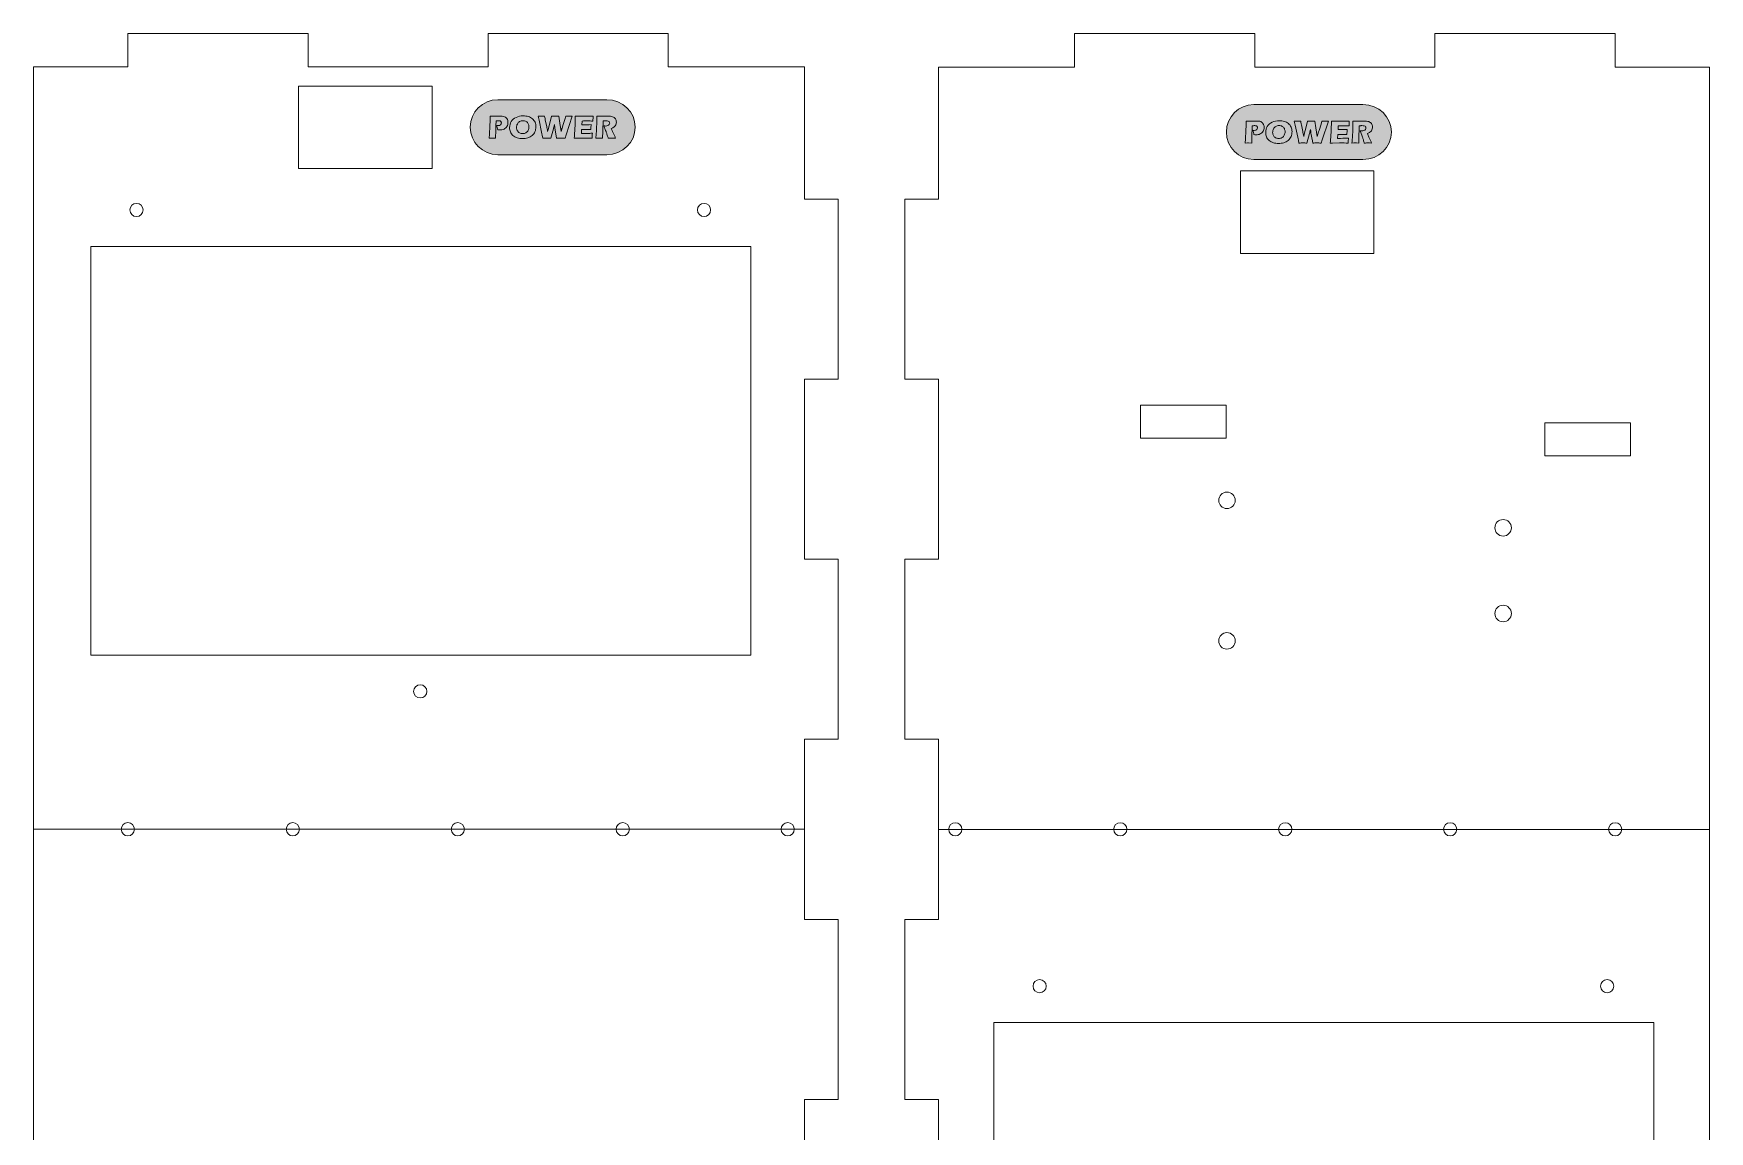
# Model space of a CAD drawing. Header units: inches. Extents: x -9.3 to 29, y -19 to 4.9.
# Drawn here: x 12.58 to 22.58, y -9.73 to -3.18 of the extents above; entities that cross this region are included whole.
import ezdxf

# ---------------------------------------------------------------- set-up
doc = ezdxf.new("R2010")
doc.units = ezdxf.units.IN
doc.header["$MEASUREMENT"] = 0
doc.layers.add('Layer 3', color=7, linetype='Continuous')

# ---------------------------------------------------------------- blocks, each defined once
blk = doc.blocks.new('block 4')
at = {"layer": 'Layer 3', "color": 7, "lineweight": 5, "true_color": 0xffffff}
blk.add_open_spline([(21.975, -7.9306), (21.975, -7.9088), (21.9926, -7.8912), (22.0144, -7.8912), (22.0361, -7.8912), (22.0537, -7.9088), (22.0537, -7.9306), (22.0537, -7.9523), (22.0361, -7.9699), (22.0144, -7.9699), (21.9926, -7.9699), (21.975, -7.9523), (21.975, -7.9306), (21.975, -7.9306), (21.975, -7.9306), (21.975, -7.9306)], degree=3, knots=[0, 0, 0, 0, 1, 1, 1, 2, 2, 2, 3, 3, 3, 4, 4, 4, 5, 5, 5, 5], dxfattribs=at)
blk = doc.blocks.new('block 5')
at = {"layer": 'Layer 3', "color": 7, "lineweight": 5, "true_color": 0xffffff}
blk.add_open_spline([(20.9909, -7.9306), (20.9909, -7.9088), (21.0085, -7.8912), (21.0302, -7.8912), (21.0519, -7.8912), (21.0696, -7.9088), (21.0696, -7.9306), (21.0696, -7.9523), (21.0519, -7.9699), (21.0302, -7.9699), (21.0085, -7.9699), (20.9909, -7.9523), (20.9909, -7.9306), (20.9909, -7.9306), (20.9909, -7.9306), (20.9909, -7.9306)], degree=3, knots=[0, 0, 0, 0, 1, 1, 1, 2, 2, 2, 3, 3, 3, 4, 4, 4, 5, 5, 5, 5], dxfattribs=at)
blk = doc.blocks.new('block 6')
at = {"layer": 'Layer 3', "color": 7, "lineweight": 5, "true_color": 0xffffff}
blk.add_open_spline([(21.2966, -6.1308), (21.2966, -6.1036), (21.3186, -6.0816), (21.3458, -6.0816), (21.373, -6.0816), (21.395, -6.1036), (21.395, -6.1308), (21.395, -6.158), (21.373, -6.18), (21.3458, -6.18), (21.3186, -6.18), (21.2966, -6.158), (21.2966, -6.1308), (21.2966, -6.1308), (21.2966, -6.1308), (21.2966, -6.1308)], degree=3, knots=[0, 0, 0, 0, 1, 1, 1, 2, 2, 2, 3, 3, 3, 4, 4, 4, 5, 5, 5, 5], dxfattribs=at)
blk = doc.blocks.new('block 7')
at = {"layer": 'Layer 3', "color": 7, "lineweight": 5, "true_color": 0xffffff}
blk.add_open_spline([(21.2966, -6.6426), (21.2966, -6.6154), (21.3186, -6.5934), (21.3458, -6.5934), (21.373, -6.5934), (21.395, -6.6154), (21.395, -6.6426), (21.395, -6.6698), (21.373, -6.6918), (21.3458, -6.6918), (21.3186, -6.6918), (21.2966, -6.6698), (21.2966, -6.6426), (21.2966, -6.6426), (21.2966, -6.6426), (21.2966, -6.6426)], degree=3, knots=[0, 0, 0, 0, 1, 1, 1, 2, 2, 2, 3, 3, 3, 4, 4, 4, 5, 5, 5, 5], dxfattribs=at)
blk = doc.blocks.new('block 8')
at = {"layer": 'Layer 3', "color": 7, "lineweight": 5, "true_color": 0xffffff}
blk.add_open_spline([(19.6489, -6.806), (19.6489, -6.7788), (19.671, -6.7568), (19.6982, -6.7568), (19.7253, -6.7568), (19.7474, -6.7788), (19.7474, -6.806), (19.7474, -6.8332), (19.7253, -6.8552), (19.6982, -6.8552), (19.671, -6.8552), (19.6489, -6.8332), (19.6489, -6.806), (19.6489, -6.806), (19.6489, -6.806), (19.6489, -6.806)], degree=3, knots=[0, 0, 0, 0, 1, 1, 1, 2, 2, 2, 3, 3, 3, 4, 4, 4, 5, 5, 5, 5], dxfattribs=at)
blk = doc.blocks.new('block 9')
at = {"layer": 'Layer 3', "color": 7, "lineweight": 5, "true_color": 0xffffff}
blk.add_open_spline([(19.6489, -5.9674), (19.6489, -5.9402), (19.671, -5.9182), (19.6982, -5.9182), (19.7253, -5.9182), (19.7474, -5.9402), (19.7474, -5.9674), (19.7474, -5.9946), (19.7253, -6.0166), (19.6982, -6.0166), (19.671, -6.0166), (19.6489, -5.9946), (19.6489, -5.9674), (19.6489, -5.9674), (19.6489, -5.9674), (19.6489, -5.9674)], degree=3, knots=[0, 0, 0, 0, 1, 1, 1, 2, 2, 2, 3, 3, 3, 4, 4, 4, 5, 5, 5, 5], dxfattribs=at)
blk = doc.blocks.new('block 10')
at = {"layer": 'Layer 3', "color": 7, "lineweight": 5, "true_color": 0xffffff}
blk.add_open_spline([(18.5413, -8.8671), (18.5413, -8.8454), (18.5589, -8.8278), (18.5807, -8.8278), (18.6024, -8.8278), (18.6201, -8.8454), (18.6201, -8.8671), (18.6201, -8.8889), (18.6024, -8.9065), (18.5807, -8.9065), (18.5589, -8.9065), (18.5413, -8.8889), (18.5413, -8.8671), (18.5413, -8.8671), (18.5413, -8.8671), (18.5413, -8.8671)], degree=3, knots=[0, 0, 0, 0, 1, 1, 1, 2, 2, 2, 3, 3, 3, 4, 4, 4, 5, 5, 5, 5], dxfattribs=at)
blk = doc.blocks.new('block 11')
at = {"layer": 'Layer 3', "color": 7, "lineweight": 5, "true_color": 0xffffff}
blk.add_open_spline([(21.9271, -8.8671), (21.9271, -8.8454), (21.9448, -8.8278), (21.9665, -8.8278), (21.9883, -8.8278), (22.0059, -8.8454), (22.0059, -8.8671), (22.0059, -8.8889), (21.9883, -8.9065), (21.9665, -8.9065), (21.9448, -8.9065), (21.9271, -8.8889), (21.9271, -8.8671), (21.9271, -8.8671), (21.9271, -8.8671), (21.9271, -8.8671)], degree=3, knots=[0, 0, 0, 0, 1, 1, 1, 2, 2, 2, 3, 3, 3, 4, 4, 4, 5, 5, 5, 5], dxfattribs=at)
blk = doc.blocks.new('block 13')
at = {"layer": 'Layer 3', "color": 7, "lineweight": 5, "true_color": 0xffffff}
blk.add_open_spline([(20.0067, -7.9306), (20.0067, -7.9088), (20.0243, -7.8912), (20.046, -7.8912), (20.0678, -7.8912), (20.0854, -7.9088), (20.0854, -7.9306), (20.0854, -7.9523), (20.0678, -7.9699), (20.046, -7.9699), (20.0243, -7.9699), (20.0067, -7.9523), (20.0067, -7.9306), (20.0067, -7.9306), (20.0067, -7.9306), (20.0067, -7.9306)], degree=3, knots=[0, 0, 0, 0, 1, 1, 1, 2, 2, 2, 3, 3, 3, 4, 4, 4, 5, 5, 5, 5], dxfattribs=at)
blk = doc.blocks.new('block 14')
at = {"layer": 'Layer 3', "color": 7, "lineweight": 5, "true_color": 0xffffff}
blk.add_open_spline([(19.0225, -7.9306), (19.0225, -7.9088), (19.0401, -7.8912), (19.0619, -7.8912), (19.0836, -7.8912), (19.1012, -7.9088), (19.1012, -7.9306), (19.1012, -7.9523), (19.0836, -7.9699), (19.0619, -7.9699), (19.0401, -7.9699), (19.0225, -7.9523), (19.0225, -7.9306), (19.0225, -7.9306), (19.0225, -7.9306), (19.0225, -7.9306)], degree=3, knots=[0, 0, 0, 0, 1, 1, 1, 2, 2, 2, 3, 3, 3, 4, 4, 4, 5, 5, 5, 5], dxfattribs=at)
blk = doc.blocks.new('block 15')
at = {"layer": 'Layer 3', "color": 7, "lineweight": 5, "true_color": 0xffffff}
blk.add_open_spline([(18.0383, -7.9306), (18.0383, -7.9088), (18.056, -7.8912), (18.0777, -7.8912), (18.0994, -7.8912), (18.117, -7.9088), (18.117, -7.9306), (18.117, -7.9523), (18.0994, -7.9699), (18.0777, -7.9699), (18.056, -7.9699), (18.0383, -7.9523), (18.0383, -7.9306), (18.0383, -7.9306), (18.0383, -7.9306), (18.0383, -7.9306)], degree=3, knots=[0, 0, 0, 0, 1, 1, 1, 2, 2, 2, 3, 3, 3, 4, 4, 4, 5, 5, 5, 5], dxfattribs=at)
blk = doc.blocks.new('block 16')
at = {"layer": 'Layer 3', "color": 7, "lineweight": 5, "true_color": 0xffffff}
blk.add_lwpolyline([(17.9768, -4.1685), (17.7768, -4.1685)], dxfattribs=at)
blk = doc.blocks.new('block 17')
at = {"layer": 'Layer 3', "color": 7, "lineweight": 5, "true_color": 0xffffff}
blk.add_lwpolyline([(17.9768, -3.3805), (17.9768, -4.1685)], dxfattribs=at)
blk = doc.blocks.new('block 18')
at = {"layer": 'Layer 3', "color": 7, "lineweight": 5, "true_color": 0xffffff}
blk.add_lwpolyline([(18.7889, -3.3805), (17.9768, -3.3805)], dxfattribs=at)
blk = doc.blocks.new('block 19')
at = {"layer": 'Layer 3', "color": 7, "lineweight": 5, "true_color": 0xffffff}
blk.add_lwpolyline([(18.7889, -3.1805), (18.7889, -3.3805)], dxfattribs=at)
blk = doc.blocks.new('block 20')
at = {"layer": 'Layer 3', "color": 7, "lineweight": 5, "true_color": 0xffffff}
blk.add_lwpolyline([(19.8639, -3.1805), (18.7889, -3.1805)], dxfattribs=at)
blk = doc.blocks.new('block 21')
at = {"layer": 'Layer 3', "color": 7, "lineweight": 5, "true_color": 0xffffff}
blk.add_lwpolyline([(19.8639, -3.3805), (19.8639, -3.1805)], dxfattribs=at)
blk = doc.blocks.new('block 22')
at = {"layer": 'Layer 3', "color": 7, "lineweight": 5, "true_color": 0xffffff}
blk.add_lwpolyline([(20.9389, -3.3805), (19.8639, -3.3805)], dxfattribs=at)
blk = doc.blocks.new('block 23')
at = {"layer": 'Layer 3', "color": 7, "lineweight": 5, "true_color": 0xffffff}
blk.add_lwpolyline([(20.9389, -3.1805), (20.9389, -3.3805)], dxfattribs=at)
blk = doc.blocks.new('block 24')
at = {"layer": 'Layer 3', "color": 7, "lineweight": 5, "true_color": 0xffffff}
blk.add_lwpolyline([(22.0139, -3.1805), (20.9389, -3.1805)], dxfattribs=at)
blk = doc.blocks.new('block 25')
at = {"layer": 'Layer 3', "color": 7, "lineweight": 5, "true_color": 0xffffff}
blk.add_lwpolyline([(22.0139, -3.3805), (22.0139, -3.1805)], dxfattribs=at)
blk = doc.blocks.new('block 26')
at = {"layer": 'Layer 3', "color": 7, "lineweight": 5, "true_color": 0xffffff}
blk.add_lwpolyline([(22.5768, -3.3805), (22.0139, -3.3805)], dxfattribs=at)
blk = doc.blocks.new('block 27')
at = {"layer": 'Layer 3', "color": 7, "lineweight": 5, "true_color": 0xffffff}
blk.add_lwpolyline([(22.5768, -12.4805), (22.5768, -3.3805)], dxfattribs=at)
blk = doc.blocks.new('block 41')
at = {"layer": 'Layer 3', "color": 7, "lineweight": 5, "true_color": 0xffffff}
blk.add_lwpolyline([(17.9768, -9.5435), (17.9768, -10.6185)], dxfattribs=at)
blk = doc.blocks.new('block 42')
at = {"layer": 'Layer 3', "color": 7, "lineweight": 5, "true_color": 0xffffff}
blk.add_lwpolyline([(17.7768, -9.5435), (17.9768, -9.5435)], dxfattribs=at)
blk = doc.blocks.new('block 43')
at = {"layer": 'Layer 3', "color": 7, "lineweight": 5, "true_color": 0xffffff}
blk.add_lwpolyline([(17.7768, -8.4685), (17.7768, -9.5435)], dxfattribs=at)
blk = doc.blocks.new('block 44')
at = {"layer": 'Layer 3', "color": 7, "lineweight": 5, "true_color": 0xffffff}
blk.add_lwpolyline([(17.9768, -8.4685), (17.7768, -8.4685)], dxfattribs=at)
blk = doc.blocks.new('block 45')
at = {"layer": 'Layer 3', "color": 7, "lineweight": 5, "true_color": 0xffffff}
blk.add_lwpolyline([(17.9768, -7.3935), (17.9768, -8.4685)], dxfattribs=at)
blk = doc.blocks.new('block 46')
at = {"layer": 'Layer 3', "color": 7, "lineweight": 5, "true_color": 0xffffff}
blk.add_lwpolyline([(17.7768, -7.3935), (17.9768, -7.3935)], dxfattribs=at)
blk = doc.blocks.new('block 47')
at = {"layer": 'Layer 3', "color": 7, "lineweight": 5, "true_color": 0xffffff}
blk.add_lwpolyline([(17.7768, -6.3185), (17.7768, -7.3935)], dxfattribs=at)
blk = doc.blocks.new('block 48')
at = {"layer": 'Layer 3', "color": 7, "lineweight": 5, "true_color": 0xffffff}
blk.add_lwpolyline([(17.9768, -6.3185), (17.7768, -6.3185)], dxfattribs=at)
blk = doc.blocks.new('block 49')
at = {"layer": 'Layer 3', "color": 7, "lineweight": 5, "true_color": 0xffffff}
blk.add_lwpolyline([(17.9768, -5.2435), (17.9768, -6.3185)], dxfattribs=at)
blk = doc.blocks.new('block 50')
at = {"layer": 'Layer 3', "color": 7, "lineweight": 5, "true_color": 0xffffff}
blk.add_lwpolyline([(17.7768, -5.2435), (17.9768, -5.2435)], dxfattribs=at)
blk = doc.blocks.new('block 51')
at = {"layer": 'Layer 3', "color": 7, "lineweight": 5, "true_color": 0xffffff}
blk.add_lwpolyline([(17.7768, -4.1685), (17.7768, -5.2435)], dxfattribs=at)
blk = doc.blocks.new('block 52')
at = {"layer": 'Layer 3', "color": 7, "lineweight": 5, "true_color": 0xffffff}
blk.add_lwpolyline([(19.6935, -5.3988), (19.1816, -5.3988)], dxfattribs=at)
blk = doc.blocks.new('block 53')
at = {"layer": 'Layer 3', "color": 7, "lineweight": 5, "true_color": 0xffffff}
blk.add_lwpolyline([(19.1816, -5.3988), (19.1816, -5.5956)], dxfattribs=at)
blk = doc.blocks.new('block 54')
at = {"layer": 'Layer 3', "color": 7, "lineweight": 5, "true_color": 0xffffff}
blk.add_lwpolyline([(19.1816, -5.5956), (19.6935, -5.5956)], dxfattribs=at)
blk = doc.blocks.new('block 55')
at = {"layer": 'Layer 3', "color": 7, "lineweight": 5, "true_color": 0xffffff}
blk.add_lwpolyline([(19.6935, -5.5956), (19.6935, -5.3988)], dxfattribs=at)
blk = doc.blocks.new('block 56')
at = {"layer": 'Layer 3', "color": 7, "lineweight": 5, "true_color": 0xffffff}
blk.add_lwpolyline([(22.1062, -5.5046), (21.5944, -5.5046)], dxfattribs=at)
blk = doc.blocks.new('block 57')
at = {"layer": 'Layer 3', "color": 7, "lineweight": 5, "true_color": 0xffffff}
blk.add_lwpolyline([(21.5944, -5.5046), (21.5944, -5.7015)], dxfattribs=at)
blk = doc.blocks.new('block 58')
at = {"layer": 'Layer 3', "color": 7, "lineweight": 5, "true_color": 0xffffff}
blk.add_lwpolyline([(21.5944, -5.7015), (22.1062, -5.7015)], dxfattribs=at)
blk = doc.blocks.new('block 59')
at = {"layer": 'Layer 3', "color": 7, "lineweight": 5, "true_color": 0xffffff}
blk.add_lwpolyline([(22.1062, -5.7015), (22.1062, -5.5046)], dxfattribs=at)
blk = doc.blocks.new('block 60')
at = {"layer": 'Layer 3', "color": 7, "lineweight": 5, "true_color": 0xffffff}
blk.add_lwpolyline([(22.2453, -9.0845), (18.3083, -9.0845)], dxfattribs=at)
blk = doc.blocks.new('block 61')
at = {"layer": 'Layer 3', "color": 7, "lineweight": 5, "true_color": 0xffffff}
blk.add_lwpolyline([(18.3083, -9.0845), (18.3083, -11.5254)], dxfattribs=at)
blk = doc.blocks.new('block 63')
at = {"layer": 'Layer 3', "color": 7, "lineweight": 5, "true_color": 0xffffff}
blk.add_lwpolyline([(22.2453, -11.5254), (22.2453, -9.0845)], dxfattribs=at)
blk = doc.blocks.new('block 64')
at = {"layer": 'Layer 3', "color": 7, "lineweight": 5, "true_color": 0xffffff}
blk.add_lwpolyline([(19.7782, -4.4927), (20.5754, -4.4927)], dxfattribs=at)
blk = doc.blocks.new('block 65')
at = {"layer": 'Layer 3', "color": 7, "lineweight": 5, "true_color": 0xffffff}
blk.add_lwpolyline([(20.5754, -4.4927), (20.5754, -4.0006)], dxfattribs=at)
blk = doc.blocks.new('block 66')
at = {"layer": 'Layer 3', "color": 7, "lineweight": 5, "true_color": 0xffffff}
blk.add_lwpolyline([(20.5754, -4.0006), (19.7782, -4.0006)], dxfattribs=at)
blk = doc.blocks.new('block 67')
at = {"layer": 'Layer 3', "color": 7, "lineweight": 5, "true_color": 0xffffff}
blk.add_lwpolyline([(19.7782, -4.0006), (19.7782, -4.4927)], dxfattribs=at)
blk = doc.blocks.new('block 78')
at = {"layer": 'Layer 3', "lineweight": 0}
for points, knots in [([(19.8072, -3.8342), (19.8072, -3.8342), (19.8091, -3.8097), (19.8091, -3.8097), (19.8091, -3.8097), (19.8115, -3.7618), (19.8115, -3.7618), (19.8115, -3.7618), (19.8126, -3.7279), (19.8126, -3.7279), (19.8127, -3.7243), (19.8127, -3.7207), (19.8127, -3.717), (19.8127, -3.7143), (19.8127, -3.7098), (19.8126, -3.7035), (19.821, -3.7037), (19.8278, -3.7038), (19.8329, -3.7038), (19.8378, -3.7038), (19.8445, -3.7037), (19.8531, -3.7034), (19.8616, -3.7031), (19.8689, -3.703), (19.8748, -3.703), (19.8834, -3.703), (19.8897, -3.7035), (19.8938, -3.7046), (19.8979, -3.7057), (19.9017, -3.7074), (19.905, -3.7097), (19.9083, -3.7121), (19.911, -3.7148), (19.9132, -3.7179), (19.9154, -3.721), (19.917, -3.7246), (19.9181, -3.7286), (19.9192, -3.7326), (19.9197, -3.7366), (19.9197, -3.7408), (19.9197, -3.7493), (19.9176, -3.7571), (19.9135, -3.7642), (19.9094, -3.7713), (19.9035, -3.7766), (19.896, -3.7801), (19.8885, -3.7836), (19.88, -3.7854), (19.8706, -3.7854), (19.8672, -3.7854), (19.8632, -3.785), (19.8587, -3.7842), (19.8582, -3.7813), (19.8572, -3.7769), (19.8558, -3.7711), (19.8544, -3.7653), (19.8532, -3.761), (19.8523, -3.7582), (19.8552, -3.7588), (19.8581, -3.759), (19.8611, -3.759), (19.8676, -3.759), (19.8724, -3.7575), (19.8756, -3.7544), (19.8787, -3.7513), (19.8803, -3.7475), (19.8803, -3.7431), (19.8803, -3.7409), (19.8799, -3.739), (19.8792, -3.7373), (19.8785, -3.7356), (19.8774, -3.7342), (19.8759, -3.7331), (19.8744, -3.732), (19.8727, -3.7313), (19.8708, -3.731), (19.869, -3.7307), (19.8669, -3.7305), (19.8645, -3.7305), (19.8622, -3.7305), (19.8598, -3.7306), (19.8573, -3.7307), (19.8573, -3.7307), (19.8493, -3.7313), (19.8493, -3.7313), (19.8485, -3.7436), (19.8478, -3.7573), (19.8474, -3.7724), (19.8466, -3.7998), (19.8462, -3.8163), (19.8462, -3.8217), (19.8462, -3.8217), (19.8462, -3.8342), (19.8462, -3.8342), (19.8462, -3.8342), (19.8271, -3.834), (19.8271, -3.834), (19.8244, -3.834), (19.8178, -3.834), (19.8072, -3.8342)], [0, 0, 0, 0, 1, 1, 1, 2, 2, 2, 3, 3, 3, 4, 4, 4, 5, 5, 5, 6, 6, 6, 7, 7, 7, 8, 8, 8, 9, 9, 9, 10, 10, 10, 11, 11, 11, 12, 12, 12, 13, 13, 13, 14, 14, 14, 15, 15, 15, 16, 16, 16, 17, 17, 17, 18, 18, 18, 19, 19, 19, 20, 20, 20, 21, 21, 21, 22, 22, 22, 23, 23, 23, 24, 24, 24, 25, 25, 25, 26, 26, 26, 27, 27, 27, 28, 28, 28, 29, 29, 29, 30, 30, 30, 31, 31, 31, 32, 32, 32, 33, 33, 33, 33]), ([(20.0109, -3.7011), (20.0211, -3.7011), (20.031, -3.7024), (20.0404, -3.7052), (20.0498, -3.7079), (20.0581, -3.7123), (20.0652, -3.7183), (20.0723, -3.7244), (20.0776, -3.7313), (20.0811, -3.7391), (20.0846, -3.747), (20.0863, -3.756), (20.0863, -3.7662), (20.0863, -3.7769), (20.0844, -3.7868), (20.0805, -3.7958), (20.0767, -3.8047), (20.0711, -3.8123), (20.0638, -3.8186), (20.0566, -3.8248), (20.0479, -3.8294), (20.0378, -3.8323), (20.0277, -3.8352), (20.0172, -3.8367), (20.0063, -3.8367), (19.9955, -3.8367), (19.9852, -3.8352), (19.9753, -3.8324), (19.9654, -3.8296), (19.9568, -3.825), (19.9495, -3.8186), (19.9422, -3.8123), (19.937, -3.8052), (19.934, -3.7974), (19.9309, -3.7896), (19.9294, -3.781), (19.9294, -3.7715), (19.9294, -3.7575), (19.9326, -3.7453), (19.9391, -3.7347), (19.9456, -3.7241), (19.9552, -3.7159), (19.9679, -3.71), (19.9806, -3.704), (19.995, -3.7011), (20.0109, -3.7011)], [0, 0, 0, 0, 1, 1, 1, 2, 2, 2, 3, 3, 3, 4, 4, 4, 5, 5, 5, 6, 6, 6, 7, 7, 7, 8, 8, 8, 9, 9, 9, 10, 10, 10, 11, 11, 11, 12, 12, 12, 13, 13, 13, 14, 14, 14, 15, 15, 15, 15]), ([(20.0092, -3.7299), (20.0019, -3.7299), (19.9952, -3.7317), (19.9893, -3.7353), (19.9834, -3.7389), (19.9788, -3.7439), (19.9756, -3.7503), (19.9724, -3.7567), (19.9708, -3.7636), (19.9708, -3.7709), (19.9708, -3.7777), (19.9723, -3.7839), (19.9752, -3.7895), (19.9781, -3.7951), (19.9825, -3.7995), (19.9884, -3.8026), (19.9944, -3.8058), (20.0006, -3.8074), (20.0073, -3.8074), (20.0144, -3.8074), (20.0209, -3.8056), (20.0268, -3.8021), (20.0327, -3.7985), (20.0372, -3.7936), (20.0403, -3.7871), (20.0434, -3.7807), (20.0449, -3.774), (20.0449, -3.767), (20.0449, -3.7602), (20.0435, -3.7539), (20.0406, -3.7481), (20.0377, -3.7423), (20.0335, -3.7378), (20.028, -3.7346), (20.0224, -3.7315), (20.0162, -3.7299), (20.0092, -3.7299)], [0, 0, 0, 0, 1, 1, 1, 2, 2, 2, 3, 3, 3, 4, 4, 4, 5, 5, 5, 6, 6, 6, 7, 7, 7, 8, 8, 8, 9, 9, 9, 10, 10, 10, 11, 11, 11, 12, 12, 12, 12]), ([(20.1274, -3.8342), (20.1274, -3.8342), (20.1241, -3.8166), (20.1241, -3.8166), (20.1234, -3.8124), (20.1222, -3.8066), (20.1206, -3.7991), (20.1206, -3.7991), (20.105, -3.7277), (20.105, -3.7277), (20.105, -3.7277), (20.0993, -3.7035), (20.0993, -3.7035), (20.1074, -3.7037), (20.1139, -3.7037), (20.1189, -3.7037), (20.1245, -3.7037), (20.131, -3.7037), (20.1384, -3.7035), (20.1401, -3.7139), (20.1415, -3.7216), (20.1425, -3.7264), (20.1425, -3.7264), (20.1506, -3.765), (20.1506, -3.765), (20.1522, -3.7733), (20.1541, -3.7834), (20.1561, -3.7953), (20.1561, -3.7953), (20.1593, -3.7819), (20.1593, -3.7819), (20.1593, -3.7819), (20.1707, -3.7377), (20.1707, -3.7377), (20.1707, -3.7377), (20.1785, -3.7035), (20.1785, -3.7035), (20.1872, -3.7037), (20.1946, -3.7037), (20.2007, -3.7037), (20.2073, -3.7037), (20.2146, -3.7037), (20.2228, -3.7035), (20.2228, -3.7035), (20.2288, -3.7438), (20.2288, -3.7438), (20.2288, -3.7438), (20.2372, -3.7951), (20.2372, -3.7951), (20.2372, -3.7951), (20.2409, -3.7811), (20.2409, -3.7811), (20.2416, -3.7786), (20.2424, -3.7762), (20.2431, -3.7737), (20.2439, -3.7712), (20.2455, -3.7663), (20.2479, -3.7589), (20.2479, -3.7589), (20.2596, -3.7221), (20.2596, -3.7221), (20.2596, -3.7221), (20.265, -3.7035), (20.265, -3.7035), (20.2727, -3.7036), (20.2791, -3.7036), (20.2842, -3.7036), (20.2898, -3.7036), (20.2962, -3.7036), (20.3032, -3.7035), (20.3032, -3.7035), (20.2661, -3.8147), (20.2661, -3.8147), (20.2661, -3.8147), (20.2601, -3.8342), (20.2601, -3.8342), (20.2506, -3.834), (20.2422, -3.834), (20.2351, -3.834), (20.2275, -3.834), (20.2192, -3.834), (20.2101, -3.8342), (20.2101, -3.8342), (20.2079, -3.8211), (20.2079, -3.8211), (20.2079, -3.8211), (20.1995, -3.7754), (20.1995, -3.7754), (20.199, -3.7727), (20.1986, -3.7699), (20.1983, -3.7669), (20.1979, -3.764), (20.1975, -3.7595), (20.1968, -3.7534), (20.1968, -3.7534), (20.1935, -3.7682), (20.1935, -3.7682), (20.1926, -3.7716), (20.1918, -3.7749), (20.1909, -3.7783), (20.1909, -3.7783), (20.1755, -3.8342), (20.1755, -3.8342), (20.1658, -3.834), (20.1578, -3.834), (20.1514, -3.834), (20.1447, -3.834), (20.1367, -3.834), (20.1274, -3.8342)], [0, 0, 0, 0, 1, 1, 1, 2, 2, 2, 3, 3, 3, 4, 4, 4, 5, 5, 5, 6, 6, 6, 7, 7, 7, 8, 8, 8, 9, 9, 9, 10, 10, 10, 11, 11, 11, 12, 12, 12, 13, 13, 13, 14, 14, 14, 15, 15, 15, 16, 16, 16, 17, 17, 17, 18, 18, 18, 19, 19, 19, 20, 20, 20, 21, 21, 21, 22, 22, 22, 23, 23, 23, 24, 24, 24, 25, 25, 25, 26, 26, 26, 27, 27, 27, 28, 28, 28, 29, 29, 29, 30, 30, 30, 31, 31, 31, 32, 32, 32, 33, 33, 33, 34, 34, 34, 35, 35, 35, 36, 36, 36, 36]), ([(20.3145, -3.8342), (20.3161, -3.8177), (20.3172, -3.8039), (20.318, -3.7928), (20.3187, -3.7817), (20.3194, -3.767), (20.3202, -3.7486), (20.3209, -3.7302), (20.3213, -3.718), (20.3213, -3.712), (20.3213, -3.712), (20.3212, -3.7035), (20.3212, -3.7035), (20.3362, -3.7037), (20.3545, -3.7037), (20.3758, -3.7037), (20.3955, -3.7037), (20.4129, -3.7037), (20.428, -3.7035), (20.428, -3.7035), (20.4278, -3.7067), (20.4278, -3.7067), (20.4277, -3.7075), (20.4276, -3.7102), (20.4273, -3.715), (20.4273, -3.715), (20.4267, -3.7254), (20.4267, -3.7254), (20.4266, -3.7276), (20.4265, -3.7299), (20.4265, -3.7322), (20.4142, -3.7317), (20.4039, -3.7314), (20.3955, -3.7314), (20.3864, -3.7314), (20.3801, -3.7314), (20.3769, -3.7314), (20.3737, -3.7315), (20.3687, -3.7316), (20.3618, -3.7319), (20.3618, -3.7319), (20.3607, -3.7539), (20.3607, -3.7539), (20.3682, -3.7541), (20.377, -3.7542), (20.387, -3.7542), (20.3906, -3.7542), (20.4001, -3.7539), (20.4155, -3.7535), (20.4149, -3.7617), (20.4143, -3.7714), (20.4137, -3.7827), (20.4027, -3.7826), (20.3942, -3.7825), (20.3883, -3.7825), (20.3795, -3.7825), (20.3696, -3.7827), (20.3587, -3.7832), (20.3587, -3.7832), (20.3576, -3.8064), (20.3576, -3.8064), (20.3576, -3.8064), (20.3686, -3.8064), (20.3686, -3.8064), (20.3718, -3.8064), (20.3786, -3.8063), (20.3888, -3.8061), (20.3888, -3.8061), (20.4086, -3.8057), (20.4086, -3.8057), (20.4115, -3.8056), (20.4164, -3.8053), (20.4233, -3.8049), (20.4225, -3.8143), (20.4219, -3.8241), (20.4214, -3.8342), (20.4058, -3.834), (20.3887, -3.834), (20.3702, -3.834), (20.3702, -3.834), (20.3281, -3.8341), (20.3281, -3.8341), (20.3281, -3.8341), (20.3145, -3.8342), (20.3145, -3.8342)], [0, 0, 0, 0, 1, 1, 1, 2, 2, 2, 3, 3, 3, 4, 4, 4, 5, 5, 5, 6, 6, 6, 7, 7, 7, 8, 8, 8, 9, 9, 9, 10, 10, 10, 11, 11, 11, 12, 12, 12, 13, 13, 13, 14, 14, 14, 15, 15, 15, 16, 16, 16, 17, 17, 17, 18, 18, 18, 19, 19, 19, 20, 20, 20, 21, 21, 21, 22, 22, 22, 23, 23, 23, 24, 24, 24, 25, 25, 25, 26, 26, 26, 27, 27, 27, 28, 28, 28, 28]), ([(20.4436, -3.8342), (20.4448, -3.8229), (20.4458, -3.8128), (20.4465, -3.8038), (20.4472, -3.7948), (20.4478, -3.7844), (20.4483, -3.7725), (20.4488, -3.7607), (20.4492, -3.7482), (20.4494, -3.735), (20.4497, -3.7218), (20.4498, -3.7113), (20.4498, -3.7035), (20.4578, -3.7037), (20.4642, -3.7038), (20.4691, -3.7038), (20.4742, -3.7038), (20.4805, -3.7037), (20.4878, -3.7034), (20.4951, -3.7031), (20.5023, -3.703), (20.5092, -3.703), (20.5174, -3.703), (20.5247, -3.7033), (20.5311, -3.7039), (20.5358, -3.7044), (20.5402, -3.7053), (20.5441, -3.7067), (20.548, -3.7081), (20.5513, -3.7098), (20.554, -3.7118), (20.5567, -3.7138), (20.5589, -3.7161), (20.5607, -3.7186), (20.5625, -3.7211), (20.5639, -3.724), (20.5649, -3.7273), (20.5659, -3.7307), (20.5664, -3.7343), (20.5664, -3.7381), (20.5664, -3.7424), (20.5658, -3.7464), (20.5647, -3.7501), (20.5637, -3.7538), (20.5619, -3.7573), (20.5596, -3.7606), (20.5573, -3.7639), (20.5544, -3.7668), (20.5508, -3.7691), (20.5473, -3.7715), (20.5423, -3.774), (20.5359, -3.7765), (20.5359, -3.7765), (20.5409, -3.7886), (20.5409, -3.7886), (20.5423, -3.792), (20.5438, -3.7955), (20.5454, -3.799), (20.5454, -3.799), (20.5582, -3.827), (20.5582, -3.827), (20.5588, -3.8282), (20.5598, -3.8306), (20.5613, -3.8342), (20.5508, -3.834), (20.5437, -3.834), (20.5401, -3.834), (20.5355, -3.834), (20.5279, -3.834), (20.5175, -3.8342), (20.5165, -3.8309), (20.5146, -3.8247), (20.5119, -3.8157), (20.5108, -3.8119), (20.5099, -3.809), (20.5092, -3.807), (20.5076, -3.8025), (20.5054, -3.7961), (20.5024, -3.788), (20.5024, -3.788), (20.4925, -3.7609), (20.4925, -3.7609), (20.4959, -3.7615), (20.4993, -3.7618), (20.5026, -3.7618), (20.5073, -3.7618), (20.5115, -3.7611), (20.5153, -3.7597), (20.5191, -3.7583), (20.522, -3.7562), (20.5239, -3.7532), (20.5259, -3.7503), (20.5268, -3.7472), (20.5268, -3.7439), (20.5268, -3.7412), (20.5261, -3.7388), (20.5246, -3.7367), (20.5232, -3.7346), (20.5209, -3.7331), (20.5177, -3.7321), (20.5145, -3.731), (20.5097, -3.7305), (20.5031, -3.7305), (20.5009, -3.7305), (20.4986, -3.7306), (20.4962, -3.7307), (20.4938, -3.7308), (20.491, -3.7308), (20.4878, -3.7309), (20.487, -3.744), (20.4863, -3.7599), (20.4856, -3.7788), (20.485, -3.7976), (20.4846, -3.8161), (20.4844, -3.8342), (20.4737, -3.834), (20.4668, -3.834), (20.4636, -3.834), (20.4599, -3.834), (20.4532, -3.834), (20.4436, -3.8342)], [0, 0, 0, 0, 1, 1, 1, 2, 2, 2, 3, 3, 3, 4, 4, 4, 5, 5, 5, 6, 6, 6, 7, 7, 7, 8, 8, 8, 9, 9, 9, 10, 10, 10, 11, 11, 11, 12, 12, 12, 13, 13, 13, 14, 14, 14, 15, 15, 15, 16, 16, 16, 17, 17, 17, 18, 18, 18, 19, 19, 19, 20, 20, 20, 21, 21, 21, 22, 22, 22, 23, 23, 23, 24, 24, 24, 25, 25, 25, 26, 26, 26, 27, 27, 27, 28, 28, 28, 29, 29, 29, 30, 30, 30, 31, 31, 31, 32, 32, 32, 33, 33, 33, 34, 34, 34, 35, 35, 35, 36, 36, 36, 37, 37, 37, 38, 38, 38, 39, 39, 39, 40, 40, 40, 40])]:
    blk.add_open_spline(points, degree=3, knots=knots, dxfattribs=at)
blk = doc.blocks.new('block 77')
at = {"layer": 'Layer 3', "true_color": 0x0000ff}
h = blk.add_hatch(color=5, dxfattribs=at)
h.dxf.hatch_style = 2
edge = h.paths.add_edge_path()
edge.add_spline(control_points=[(20.6789, -3.7689), (20.6789, -3.8594), (20.6032, -3.9329), (20.5098, -3.9329), (20.5098, -3.9329), (19.8587, -3.9329), (19.8587, -3.9329), (19.7681, -3.9329), (19.6946, -3.8594), (19.6946, -3.7689), (19.6946, -3.6782), (19.7681, -3.6048), (19.8587, -3.6048), (19.8587, -3.6048), (20.5098, -3.6048), (20.5098, -3.6048), (20.6032, -3.6048), (20.6789, -3.6782), (20.6789, -3.7689)], knot_values=[0, 0, 0, 0, 1, 1, 1, 2, 2, 2, 3, 3, 3, 4, 4, 4, 5, 5, 5, 6, 6, 6, 6], degree=3, periodic=0)
at = {"layer": 'Layer 3', "lineweight": 0}
blk.add_open_spline([(20.6789, -3.7689), (20.6789, -3.8594), (20.6032, -3.9329), (20.5098, -3.9329), (20.5098, -3.9329), (19.8587, -3.9329), (19.8587, -3.9329), (19.7681, -3.9329), (19.6946, -3.8594), (19.6946, -3.7689), (19.6946, -3.6782), (19.7681, -3.6048), (19.8587, -3.6048), (19.8587, -3.6048), (20.5098, -3.6048), (20.5098, -3.6048), (20.6032, -3.6048), (20.6789, -3.6782), (20.6789, -3.7689)], degree=3, knots=[0, 0, 0, 0, 1, 1, 1, 2, 2, 2, 3, 3, 3, 4, 4, 4, 5, 5, 5, 6, 6, 6, 6], dxfattribs=at)
at = {"layer": 'Layer 3'}
blk.add_blockref('block 78', (0, 0), dxfattribs=at)
blk = doc.blocks.new('block 3')
at = {"layer": 'Layer 3', "color": 1, "lineweight": 5, "true_color": 0xff0000}
blk.add_lwpolyline([(22.5768, -7.931), (17.9768, -7.931)], dxfattribs=at)
at = {"layer": 'Layer 3'}
for name in ['block 19', 'block 20', 'block 21', 'block 23', 'block 24', 'block 25', 'block 17', 'block 18', 'block 22', 'block 26', 'block 27', 'block 77', 'block 66', 'block 67', 'block 65', 'block 16', 'block 51', 'block 64', 'block 50', 'block 49', 'block 52', 'block 53', 'block 55', 'block 54', 'block 56', 'block 57', 'block 59', 'block 58', 'block 9', 'block 6', 'block 47', 'block 48', 'block 7', 'block 8', 'block 46', 'block 45', 'block 15', 'block 14', 'block 13', 'block 5', 'block 4', 'block 43', 'block 44', 'block 10', 'block 11', 'block 60', 'block 61', 'block 63', 'block 42', 'block 41']:
    blk.add_blockref(name, (0, 0), dxfattribs=at)
blk = doc.blocks.new('block 80')
at = {"layer": 'Layer 3', "color": 7, "lineweight": 5, "true_color": 0xffffff}
blk.add_open_spline([(17.0385, -7.9305), (17.0385, -7.9522), (17.0562, -7.9699), (17.0779, -7.9699), (17.0996, -7.9699), (17.1173, -7.9522), (17.1173, -7.9305), (17.1173, -7.9087), (17.0996, -7.8911), (17.0779, -7.8911), (17.0562, -7.8911), (17.0385, -7.9087), (17.0385, -7.9305)], degree=3, knots=[0, 0, 0, 0, 1, 1, 1, 2, 2, 2, 3, 3, 3, 4, 4, 4, 4], dxfattribs=at)
blk = doc.blocks.new('block 81')
at = {"layer": 'Layer 3', "color": 7, "lineweight": 5, "true_color": 0xffffff}
blk.add_open_spline([(16.0543, -7.9305), (16.0543, -7.9522), (16.0719, -7.9699), (16.0936, -7.9699), (16.1154, -7.9699), (16.133, -7.9522), (16.133, -7.9305), (16.133, -7.9087), (16.1154, -7.8911), (16.0936, -7.8911), (16.0719, -7.8911), (16.0543, -7.9087), (16.0543, -7.9305)], degree=3, knots=[0, 0, 0, 0, 1, 1, 1, 2, 2, 2, 3, 3, 3, 4, 4, 4, 4], dxfattribs=at)
blk = doc.blocks.new('block 82')
at = {"layer": 'Layer 3', "color": 7, "lineweight": 5, "true_color": 0xffffff}
blk.add_open_spline([(15.07, -7.9305), (15.07, -7.9522), (15.0877, -7.9699), (15.1094, -7.9699), (15.1311, -7.9699), (15.1488, -7.9522), (15.1488, -7.9305), (15.1488, -7.9087), (15.1311, -7.8911), (15.1094, -7.8911), (15.0877, -7.8911), (15.07, -7.9087), (15.07, -7.9305)], degree=3, knots=[0, 0, 0, 0, 1, 1, 1, 2, 2, 2, 3, 3, 3, 4, 4, 4, 4], dxfattribs=at)
blk = doc.blocks.new('block 83')
at = {"layer": 'Layer 3', "color": 7, "lineweight": 5, "true_color": 0xffffff}
blk.add_open_spline([(14.0858, -7.9305), (14.0858, -7.9522), (14.1034, -7.9699), (14.1251, -7.9699), (14.1469, -7.9699), (14.1645, -7.9522), (14.1645, -7.9305), (14.1645, -7.9087), (14.1469, -7.8911), (14.1251, -7.8911), (14.1034, -7.8911), (14.0858, -7.9087), (14.0858, -7.9305)], degree=3, knots=[0, 0, 0, 0, 1, 1, 1, 2, 2, 2, 3, 3, 3, 4, 4, 4, 4], dxfattribs=at)
blk = doc.blocks.new('block 84')
at = {"layer": 'Layer 3', "color": 7, "lineweight": 5, "true_color": 0xffffff}
blk.add_open_spline([(13.1016, -7.9305), (13.1016, -7.9522), (13.1193, -7.9699), (13.141, -7.9699), (13.1627, -7.9699), (13.1804, -7.9522), (13.1804, -7.9305), (13.1804, -7.9087), (13.1627, -7.8911), (13.141, -7.8911), (13.1193, -7.8911), (13.1016, -7.9087), (13.1016, -7.9305)], degree=3, knots=[0, 0, 0, 0, 1, 1, 1, 2, 2, 2, 3, 3, 3, 4, 4, 4, 4], dxfattribs=at)
blk = doc.blocks.new('block 88')
at = {"layer": 'Layer 3', "color": 7, "lineweight": 5, "true_color": 0xffffff}
blk.add_lwpolyline([(12.5786, -3.3804), (12.5786, -12.4804), (13.1406, -12.4804), (13.1406, -12.6804), (14.2156, -12.6804), (14.2156, -12.4804), (15.2906, -12.4804), (15.2906, -12.6804), (16.3656, -12.6804), (16.3656, -12.4804), (17.1786, -12.4804), (17.1786, -11.6935), (17.3786, -11.6935), (17.3786, -10.6185), (17.1786, -10.6185), (17.1786, -9.5435), (17.3786, -9.5435), (17.3786, -8.4685), (17.1786, -8.4685), (17.1786, -7.3935), (17.3786, -7.3935), (17.3786, -6.3185), (17.1786, -6.3185), (17.1786, -5.2435), (17.3786, -5.2435), (17.3786, -4.1685), (17.1786, -4.1685), (17.1786, -3.3804), (16.3656, -3.3804), (16.3656, -3.1804), (15.2906, -3.1804), (15.2906, -3.3804), (14.2166, -3.3804), (14.2166, -3.1804), (13.1416, -3.1804), (13.1416, -3.3804), (12.5786, -3.3804)], dxfattribs=at)
blk = doc.blocks.new('block 12')
at = {"layer": 'Layer 3', "color": 7, "lineweight": 5, "true_color": 0xffffff}
blk.add_open_spline([(20.2342, -11.7412), (20.2342, -11.7194), (20.2519, -11.7018), (20.2736, -11.7018), (20.2953, -11.7018), (20.313, -11.7194), (20.313, -11.7412), (20.313, -11.7629), (20.2953, -11.7805), (20.2736, -11.7805), (20.2519, -11.7805), (20.2342, -11.7629), (20.2342, -11.7412), (20.2342, -11.7412), (20.2342, -11.7412), (20.2342, -11.7412)], degree=3, knots=[0, 0, 0, 0, 1, 1, 1, 2, 2, 2, 3, 3, 3, 4, 4, 4, 5, 5, 5, 5], dxfattribs=at)
blk = doc.blocks.new('block 62')
at = {"layer": 'Layer 3', "color": 7, "lineweight": 5, "true_color": 0xffffff}
blk.add_lwpolyline([(18.3083, -11.5254), (22.2453, -11.5254)], dxfattribs=at)
blk = doc.blocks.new('block 79')
at = {"layer": 'Layer 3', "color": 1, "lineweight": 5, "true_color": 0xff0000}
blk.add_lwpolyline([(17.1786, -7.9304), (12.5786, -7.9304)], dxfattribs=at)
at = {"layer": 'Layer 3'}
for name, p in [('block 88', (0, 0)), ('block 66', (-5.6185, 0.5067)), ('block 67', (-5.6185, 0.5067)), ('block 65', (-5.6185, 0.5067)), ('block 77', (-4.5107, 0.0291)), ('block 64', (-5.6185, 0.5067)), ('block 10', (-5.3879, 4.6335)), ('block 11', (-5.3879, 4.6335)), ('block 60', (-5.3879, 4.6335)), ('block 61', (-5.3879, 4.6335)), ('block 63', (-5.3879, 4.6335)), ('block 62', (-5.3879, 4.6335)), ('block 12', (-5.3879, 4.6335)), ('block 84', (0, 0)), ('block 83', (0, 0)), ('block 82', (0, 0)), ('block 81', (0, 0)), ('block 80', (0, 0))]:
    blk.add_blockref(name, p, dxfattribs=at)

msp = doc.modelspace()

# ---------------------------------------------------------------- block references
at = {"layer": 'Layer 3'}
for name in ['block 79', 'block 3']:
    msp.add_blockref(name, (0, 0), dxfattribs=at)

doc.saveas('drawing.dxf')
